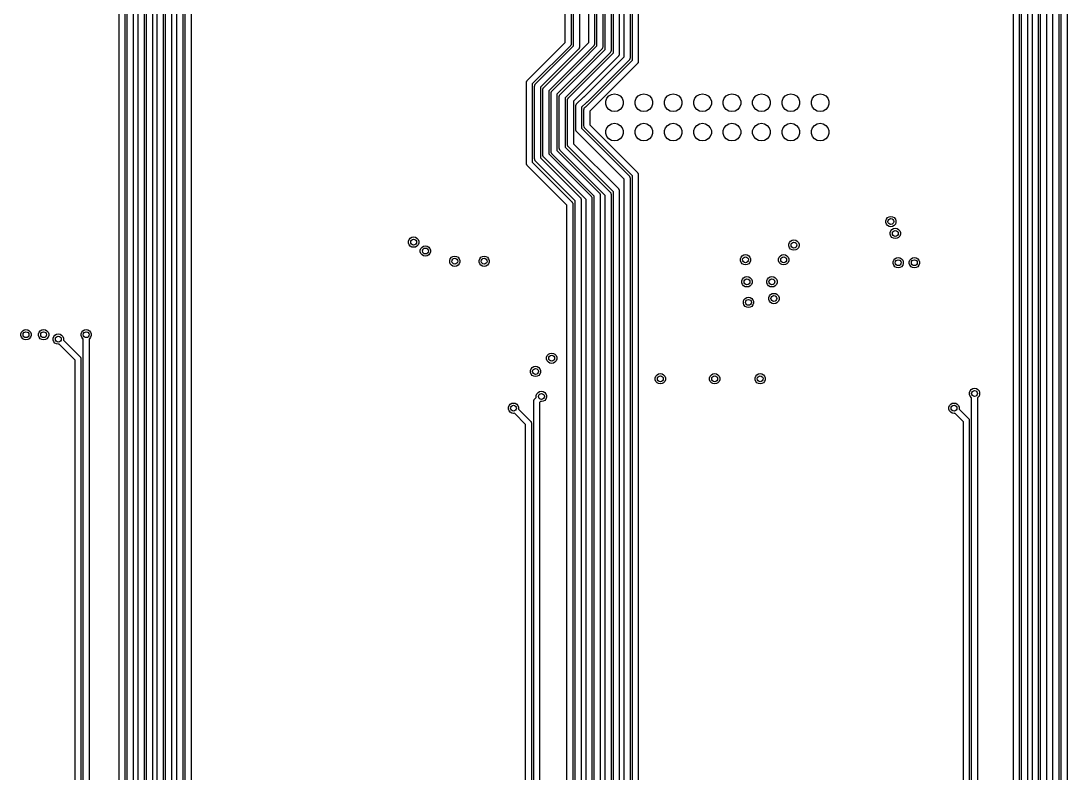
# Model space of a CAD drawing. Extents: x 25 to 346, y -457 to -16.
# Drawn here: x 164.4 to 254.9, y -229.7 to -164.6 of the extents above; entities that cross this region are included whole.
import ezdxf

# ---------------------------------------------------------------- set-up
doc = ezdxf.new("R2010")
doc.units = 0
doc.header["$MEASUREMENT"] = 0
doc.layers.add('BLACK', color=7, linetype='CONTINUOUS')

msp = doc.modelspace()

# ---------------------------------------------------------------- linework, layer by layer
at = {"layer": 'Black'}
for p, q in [((176.911, -293.053), (176.911, -35.56)), ((177.419, -35.56), (177.419, -293.053)), ((176.2, -294.881), (176.2, -36.83)), ((176.708, -36.83), (176.708, -294.881)), ((254.381, -293.053), (254.381, -42.2708)), ((254.889, -42.2708), (254.889, -293.053)), ((253.67, -328.536), (253.67, -44.479)), ((254.178, -44.3738), (254.178, -328.431)), ((177.902, -325.158), (177.902, -71.12)), ((178.41, -71.12), (178.41, -325.053)), ((178.613, -271.45), (178.613, -71.755)), ((179.121, -71.8602), (179.121, -271.45)), ((216.586, -167.748), (216.586, -102.762)), ((217.094, -102.657), (217.094, -167.853)), ((217.297, -168.043), (217.297, -102.467)), ((217.805, -102.362), (217.805, -168.148)), ((214.935, -167.113), (214.935, -103.864)), ((215.443, -103.759), (215.443, -167.218)), ((215.646, -167.408), (215.646, -103.356)), ((216.154, -103.251), (216.154, -167.513)), ((211.493, -166.511), (211.493, -122.263)), ((212.001, -122.368), (212.001, -166.617)), ((212.204, -166.806), (212.204, -123.203)), ((212.712, -123.308), (212.712, -166.911)), ((252.603, -296.037), (252.603, -152.761)), ((253.111, -152.761), (253.111, -296.037)), ((250.952, -333.438), (250.952, -154.602)), ((251.46, -154.497), (251.46, -333.333)), ((251.892, -331.838), (251.892, -154.075)), ((252.4, -153.848), (252.4, -331.733)), ((250.241, -333.733), (250.241, -154.896)), ((250.749, -154.791), (250.749, -333.733)), ((214.224, -166.798), (214.224, -157.988)), ((214.732, -157.988), (214.732, -166.903)), ((213.512, -166.504), (213.512, -158.369)), ((214.02, -158.369), (214.02, -166.609)), ((175.273, -330.149), (175.273, -160.381)), ((175.781, -160.381), (175.781, -330.044)), ((172.898, -301.371), (172.898, -162.665)), ((173.406, -162.56), (173.406, -301.371)), ((173.609, -333.565), (173.609, -162.274)), ((174.117, -162.169), (174.117, -333.46)), ((174.549, -331.965), (174.549, -162.56)), ((175.057, -162.56), (175.057, -331.86)), ((208.202, -169.802), (211.493, -166.511)), ((211.927, -166.796), (208.636, -170.087)), ((208.913, -170.097), (212.204, -166.806)), ((212.638, -167.091), (209.347, -170.382)), ((209.624, -170.392), (213.512, -166.504)), ((213.946, -166.788), (210.058, -170.676)), ((211.047, -171.001), (214.935, -167.113)), ((211.933, -166.787), (211.927, -166.796)), ((211.942, -166.78), (211.933, -166.787)), ((211.958, -166.751), (211.942, -166.78)), ((211.977, -166.724), (211.958, -166.751)), ((211.98, -166.713), (211.977, -166.724)), ((211.986, -166.703), (211.98, -166.713)), ((211.992, -166.671), (211.986, -166.703)), ((212, -166.639), (211.992, -166.671)), ((212.001, -166.617), (211.999, -166.628)), ((211.999, -166.628), (212, -166.639)), ((212.644, -167.082), (212.638, -167.091)), ((212.653, -167.074), (212.644, -167.082)), ((212.669, -167.046), (212.653, -167.074)), ((212.689, -167.018), (212.669, -167.046)), ((212.691, -167.008), (212.689, -167.018)), ((212.697, -166.998), (212.691, -167.008)), ((212.703, -166.965), (212.697, -166.998)), ((212.711, -166.933), (212.703, -166.965)), ((212.712, -166.911), (212.71, -166.922)), ((212.71, -166.922), (212.711, -166.933)), ((213.561, -167.46), (214.224, -166.798)), ((213.952, -166.779), (213.946, -166.788)), ((213.961, -166.772), (213.952, -166.779)), ((213.978, -166.743), (213.961, -166.772)), ((214.657, -167.083), (213.968, -167.772)), ((213.997, -166.716), (213.978, -166.743)), ((213.999, -166.705), (213.997, -166.716)), ((214.005, -166.696), (213.999, -166.705)), ((214.011, -166.663), (214.005, -166.696)), ((214.019, -166.631), (214.011, -166.663)), ((214.02, -166.609), (214.018, -166.62)), ((214.018, -166.62), (214.019, -166.631)), ((214.664, -167.074), (214.657, -167.083)), ((214.672, -167.067), (214.664, -167.074)), ((214.689, -167.038), (214.672, -167.067)), ((214.708, -167.011), (214.689, -167.038)), ((214.711, -167), (214.708, -167.011)), ((214.716, -166.99), (214.711, -167)), ((214.722, -166.958), (214.716, -166.99)), ((214.731, -166.926), (214.722, -166.958)), ((214.732, -166.903), (214.73, -166.914)), ((214.73, -166.914), (214.731, -166.926)), ((215.375, -167.389), (215.368, -167.398)), ((215.383, -167.382), (215.375, -167.389)), ((215.4, -167.353), (215.383, -167.382)), ((215.419, -167.326), (215.4, -167.353)), ((215.422, -167.315), (215.419, -167.326)), ((215.427, -167.305), (215.422, -167.315)), ((215.433, -167.273), (215.427, -167.305)), ((215.442, -167.241), (215.433, -167.273)), ((215.443, -167.218), (215.441, -167.229)), ((215.441, -167.229), (215.442, -167.241)), ((210.336, -170.707), (213.514, -167.528)), ((213.921, -167.84), (210.769, -170.991)), ((215.368, -167.398), (211.48, -171.286)), ((212.291, -170.762), (215.646, -167.408)), ((216.08, -167.693), (212.651, -171.122)), ((213.124, -171.21), (216.586, -167.748)), ((213.28, -172.06), (217.297, -168.043)), ((217.019, -168.033), (213.423, -171.63)), ((213.514, -167.528), (213.53, -167.505)), ((213.53, -167.505), (213.546, -167.477)), ((213.546, -167.477), (213.555, -167.47)), ((213.555, -167.47), (213.561, -167.46)), ((213.927, -167.831), (213.921, -167.84)), ((213.936, -167.824), (213.927, -167.831)), ((213.952, -167.795), (213.936, -167.824)), ((213.968, -167.772), (213.952, -167.795)), ((216.086, -167.683), (216.08, -167.693)), ((216.095, -167.676), (216.086, -167.683)), ((216.111, -167.648), (216.095, -167.676)), ((216.13, -167.62), (216.111, -167.648)), ((216.133, -167.61), (216.13, -167.62)), ((216.139, -167.6), (216.133, -167.61)), ((216.144, -167.567), (216.139, -167.6)), ((216.153, -167.535), (216.144, -167.567)), ((216.154, -167.513), (216.152, -167.524)), ((216.152, -167.524), (216.153, -167.535)), ((217.026, -168.024), (217.019, -168.033)), ((217.034, -168.017), (217.026, -168.024)), ((217.051, -167.988), (217.034, -168.017)), ((217.07, -167.961), (217.051, -167.988)), ((217.073, -167.95), (217.07, -167.961)), ((217.078, -167.94), (217.073, -167.95)), ((217.084, -167.908), (217.078, -167.94)), ((217.093, -167.876), (217.084, -167.908)), ((217.094, -167.853), (217.092, -167.864)), ((217.092, -167.864), (217.093, -167.876)), ((217.762, -168.283), (217.746, -168.311)), ((217.781, -168.255), (217.762, -168.283)), ((217.784, -168.245), (217.781, -168.255)), ((217.79, -168.235), (217.784, -168.245)), ((217.795, -168.202), (217.79, -168.235)), ((217.804, -168.17), (217.795, -168.202)), ((217.805, -168.148), (217.803, -168.159)), ((217.803, -168.159), (217.804, -168.17)), ((217.731, -168.328), (213.614, -172.444)), ((217.737, -168.318), (217.731, -168.328)), ((217.746, -168.311), (217.737, -168.318)), ((208.128, -169.982), (208.129, -169.971)), ((208.128, -176.962), (208.128, -169.982)), ((208.129, -169.96), (208.137, -169.928)), ((208.129, -169.971), (208.129, -169.96)), ((208.137, -169.928), (208.143, -169.895)), ((208.143, -169.895), (208.148, -169.886)), ((208.148, -169.886), (208.151, -169.875)), ((208.151, -169.875), (208.17, -169.848)), ((208.17, -169.848), (208.187, -169.819)), ((208.187, -169.819), (208.196, -169.812)), ((208.196, -169.812), (208.202, -169.802)), ((208.636, -170.087), (208.636, -176.857)), ((208.898, -170.113), (208.907, -170.106)), ((208.907, -170.106), (208.913, -170.097)), ((208.839, -170.277), (208.841, -170.266)), ((208.839, -176.581), (208.839, -170.277)), ((208.84, -170.255), (208.848, -170.222)), ((208.841, -170.266), (208.84, -170.255)), ((208.848, -170.222), (208.854, -170.19)), ((208.854, -170.19), (208.86, -170.18)), ((208.86, -170.18), (208.863, -170.169)), ((208.863, -170.169), (208.882, -170.142)), ((208.882, -170.142), (208.898, -170.113)), ((209.347, -170.382), (209.347, -176.476)), ((209.55, -170.571), (209.552, -170.56)), ((209.55, -176.245), (209.55, -170.571)), ((209.551, -170.549), (209.56, -170.517)), ((209.552, -170.56), (209.551, -170.549)), ((209.56, -170.517), (209.565, -170.484)), ((209.565, -170.484), (209.571, -170.475)), ((209.571, -170.475), (209.574, -170.464)), ((209.574, -170.464), (209.593, -170.437)), ((209.593, -170.437), (209.609, -170.408)), ((209.609, -170.408), (209.618, -170.401)), ((209.618, -170.401), (209.624, -170.392)), ((210.058, -170.676), (210.058, -176.14)), ((210.261, -170.886), (210.263, -170.875)), ((210.261, -175.951), (210.261, -170.886)), ((210.262, -170.864), (210.271, -170.832)), ((210.263, -170.875), (210.262, -170.864)), ((210.271, -170.832), (210.276, -170.799)), ((210.276, -170.799), (210.282, -170.79)), ((210.282, -170.79), (210.285, -170.779)), ((210.285, -170.779), (210.304, -170.752)), ((210.304, -170.752), (210.321, -170.723)), ((210.321, -170.723), (210.329, -170.716)), ((210.329, -170.716), (210.336, -170.707)), ((210.769, -170.991), (210.769, -175.846)), ((211.032, -171.018), (211.04, -171.01)), ((211.04, -171.01), (211.047, -171.001)), ((211.758, -171.296), (212.291, -170.762)), ((215.256, -171.131), (215.486, -170.998)), ((215.486, -170.998), (215.748, -170.952)), ((215.748, -170.952), (216.009, -170.998)), ((216.009, -170.998), (216.239, -171.131)), ((217.796, -171.131), (218.026, -170.998)), ((218.026, -170.998), (218.288, -170.952)), ((218.288, -170.952), (218.549, -170.998)), ((218.549, -170.998), (218.779, -171.131)), ((220.336, -171.131), (220.566, -170.998)), ((220.566, -170.998), (220.828, -170.952)), ((220.828, -170.952), (221.089, -170.998)), ((221.089, -170.998), (221.319, -171.131)), ((222.876, -171.131), (223.106, -170.998)), ((223.106, -170.998), (223.368, -170.952)), ((223.368, -170.952), (223.629, -170.998)), ((223.629, -170.998), (223.859, -171.131)), ((225.416, -171.131), (225.646, -170.998)), ((225.646, -170.998), (225.908, -170.952)), ((225.908, -170.952), (226.169, -170.998)), ((226.169, -170.998), (226.399, -171.131)), ((227.956, -171.131), (228.186, -170.998)), ((228.186, -170.998), (228.448, -170.952)), ((228.448, -170.952), (228.709, -170.998)), ((228.709, -170.998), (228.939, -171.131)), ((230.496, -171.131), (230.726, -170.998)), ((230.726, -170.998), (230.988, -170.952)), ((230.988, -170.952), (231.249, -170.998)), ((231.249, -170.998), (231.479, -171.131)), ((233.036, -171.131), (233.266, -170.998)), ((233.266, -170.998), (233.528, -170.952)), ((233.528, -170.952), (233.789, -170.998)), ((233.789, -170.998), (234.019, -171.131)), ((210.972, -171.181), (210.974, -171.17)), ((210.972, -175.656), (210.972, -171.181)), ((210.973, -171.159), (210.982, -171.127)), ((210.974, -171.17), (210.973, -171.159)), ((210.982, -171.127), (210.988, -171.094)), ((210.988, -171.094), (210.993, -171.084)), ((210.993, -171.084), (210.996, -171.073)), ((210.996, -171.073), (211.015, -171.046)), ((211.015, -171.046), (211.032, -171.018)), ((211.48, -171.286), (211.48, -175.551)), ((211.684, -171.475), (211.686, -171.464)), ((211.684, -175.362), (211.684, -171.475)), ((211.685, -171.453), (211.693, -171.421)), ((211.686, -171.464), (211.685, -171.453)), ((211.693, -171.421), (211.699, -171.389)), ((211.699, -171.389), (211.704, -171.379)), ((211.704, -171.379), (211.707, -171.368)), ((211.707, -171.368), (211.726, -171.341)), ((211.726, -171.341), (211.743, -171.312)), ((211.743, -171.312), (211.752, -171.305)), ((211.752, -171.305), (211.758, -171.296)), ((212.651, -171.122), (212.192, -171.581)), ((212.192, -171.581), (212.192, -175.256)), ((212.41, -171.918), (212.416, -171.909)), ((212.416, -171.909), (212.419, -171.898)), ((212.419, -171.898), (212.438, -171.871)), ((212.438, -171.871), (212.454, -171.842)), ((212.454, -171.842), (212.463, -171.835)), ((212.463, -171.835), (212.469, -171.826)), ((212.469, -171.826), (213.024, -171.27)), ((213.323, -171.69), (212.903, -172.111)), ((213.024, -171.27), (213.034, -171.264)), ((213.034, -171.264), (213.041, -171.255)), ((213.041, -171.255), (213.07, -171.239)), ((213.07, -171.239), (213.097, -171.22)), ((213.097, -171.22), (213.108, -171.217)), ((213.108, -171.217), (213.117, -171.211)), ((213.117, -171.211), (213.124, -171.21)), ((213.33, -171.689), (213.323, -171.69)), ((213.34, -171.683), (213.33, -171.689)), ((213.351, -171.68), (213.34, -171.683)), ((213.378, -171.661), (213.351, -171.68)), ((213.406, -171.645), (213.378, -171.661)), ((213.414, -171.636), (213.406, -171.645)), ((213.423, -171.63), (213.414, -171.636)), ((214.994, -171.584), (215.085, -171.334)), ((214.994, -171.85), (214.994, -171.584)), ((215.085, -172.099), (214.994, -171.85)), ((215.085, -171.334), (215.256, -171.131)), ((216.239, -171.131), (216.41, -171.334)), ((216.41, -171.334), (216.501, -171.584)), ((216.501, -171.85), (216.41, -172.099)), ((216.501, -171.584), (216.501, -171.85)), ((217.534, -171.584), (217.625, -171.334)), ((217.534, -171.85), (217.534, -171.584)), ((217.625, -172.099), (217.534, -171.85)), ((217.625, -171.334), (217.796, -171.131)), ((218.779, -171.131), (218.95, -171.334)), ((218.95, -171.334), (219.041, -171.584)), ((219.041, -171.85), (218.95, -172.099)), ((219.041, -171.584), (219.041, -171.85)), ((220.074, -171.584), (220.165, -171.334)), ((220.074, -171.85), (220.074, -171.584)), ((220.165, -172.099), (220.074, -171.85)), ((220.165, -171.334), (220.336, -171.131)), ((221.319, -171.131), (221.49, -171.334)), ((221.49, -171.334), (221.581, -171.584)), ((221.581, -171.85), (221.49, -172.099)), ((221.581, -171.584), (221.581, -171.85)), ((222.614, -171.584), (222.705, -171.334)), ((222.614, -171.85), (222.614, -171.584)), ((222.705, -172.099), (222.614, -171.85)), ((222.705, -171.334), (222.876, -171.131)), ((223.859, -171.131), (224.03, -171.334)), ((224.03, -171.334), (224.121, -171.584)), ((224.121, -171.85), (224.03, -172.099)), ((224.121, -171.584), (224.121, -171.85)), ((225.154, -171.584), (225.245, -171.334)), ((225.154, -171.85), (225.154, -171.584)), ((225.245, -172.099), (225.154, -171.85)), ((225.245, -171.334), (225.416, -171.131)), ((226.399, -171.131), (226.57, -171.334)), ((226.57, -171.334), (226.661, -171.584)), ((226.661, -171.85), (226.57, -172.099)), ((226.661, -171.584), (226.661, -171.85)), ((227.694, -171.584), (227.785, -171.334)), ((227.694, -171.85), (227.694, -171.584)), ((227.785, -172.099), (227.694, -171.85)), ((227.785, -171.334), (227.956, -171.131)), ((228.939, -171.131), (229.11, -171.334)), ((229.11, -171.334), (229.201, -171.584)), ((229.201, -171.85), (229.11, -172.099)), ((229.201, -171.584), (229.201, -171.85)), ((230.234, -171.584), (230.325, -171.334)), ((230.234, -171.85), (230.234, -171.584)), ((230.325, -172.099), (230.234, -171.85)), ((230.325, -171.334), (230.496, -171.131)), ((231.479, -171.131), (231.65, -171.334)), ((231.65, -171.334), (231.741, -171.584)), ((231.741, -171.85), (231.65, -172.099)), ((231.741, -171.584), (231.741, -171.85)), ((232.774, -171.584), (232.865, -171.334)), ((232.774, -171.85), (232.774, -171.584)), ((232.865, -172.099), (232.774, -171.85)), ((232.865, -171.334), (233.036, -171.131)), ((234.019, -171.131), (234.19, -171.334)), ((234.19, -171.334), (234.281, -171.584)), ((234.281, -171.85), (234.19, -172.099)), ((234.281, -171.584), (234.281, -171.85)), ((212.395, -172.005), (212.397, -171.994)), ((212.395, -174.031), (212.395, -172.005)), ((212.396, -171.983), (212.404, -171.951)), ((212.397, -171.994), (212.396, -171.983)), ((212.404, -171.951), (212.41, -171.918)), ((212.903, -172.111), (212.903, -173.925)), ((213.106, -172.3), (213.11, -172.278)), ((213.106, -173.736), (213.106, -172.3)), ((213.11, -172.256), (213.117, -172.235)), ((213.11, -172.278), (213.11, -172.256)), ((213.117, -172.235), (213.121, -172.213)), ((213.121, -172.213), (213.132, -172.194)), ((213.132, -172.194), (213.14, -172.173)), ((213.14, -172.173), (213.154, -172.156)), ((213.154, -172.156), (213.165, -172.137)), ((213.165, -172.137), (213.182, -172.122)), ((213.182, -172.122), (213.197, -172.105)), ((213.197, -172.105), (213.216, -172.094)), ((213.216, -172.094), (213.233, -172.08)), ((213.233, -172.08), (213.254, -172.072)), ((213.254, -172.072), (213.273, -172.061)), ((213.273, -172.061), (213.28, -172.06)), ((213.614, -172.444), (213.614, -173.631)), ((215.256, -172.303), (215.085, -172.099)), ((215.486, -172.435), (215.256, -172.303)), ((215.748, -172.482), (215.486, -172.435)), ((216.009, -172.435), (215.748, -172.482)), ((216.239, -172.303), (216.009, -172.435)), ((216.41, -172.099), (216.239, -172.303)), ((217.796, -172.303), (217.625, -172.099)), ((218.026, -172.435), (217.796, -172.303)), ((218.288, -172.482), (218.026, -172.435)), ((218.549, -172.435), (218.288, -172.482)), ((218.779, -172.303), (218.549, -172.435)), ((218.95, -172.099), (218.779, -172.303)), ((220.336, -172.303), (220.165, -172.099)), ((220.566, -172.435), (220.336, -172.303)), ((220.828, -172.482), (220.566, -172.435)), ((221.089, -172.435), (220.828, -172.482)), ((221.319, -172.303), (221.089, -172.435)), ((221.49, -172.099), (221.319, -172.303)), ((222.876, -172.303), (222.705, -172.099)), ((223.106, -172.435), (222.876, -172.303)), ((223.368, -172.482), (223.106, -172.435)), ((223.629, -172.435), (223.368, -172.482)), ((223.859, -172.303), (223.629, -172.435)), ((224.03, -172.099), (223.859, -172.303)), ((225.416, -172.303), (225.245, -172.099)), ((225.646, -172.435), (225.416, -172.303)), ((225.908, -172.482), (225.646, -172.435)), ((226.169, -172.435), (225.908, -172.482)), ((226.399, -172.303), (226.169, -172.435)), ((226.57, -172.099), (226.399, -172.303)), ((227.956, -172.303), (227.785, -172.099)), ((228.186, -172.435), (227.956, -172.303)), ((228.448, -172.482), (228.186, -172.435)), ((228.709, -172.435), (228.448, -172.482)), ((228.939, -172.303), (228.709, -172.435)), ((229.11, -172.099), (228.939, -172.303)), ((230.496, -172.303), (230.325, -172.099)), ((230.726, -172.435), (230.496, -172.303)), ((230.988, -172.482), (230.726, -172.435)), ((231.249, -172.435), (230.988, -172.482)), ((231.479, -172.303), (231.249, -172.435)), ((231.65, -172.099), (231.479, -172.303)), ((233.036, -172.303), (232.865, -172.099)), ((233.266, -172.435), (233.036, -172.303)), ((233.528, -172.482), (233.266, -172.435)), ((233.789, -172.435), (233.528, -172.482)), ((234.019, -172.303), (233.789, -172.435)), ((234.19, -172.099), (234.019, -172.303)), ((213.614, -173.631), (217.731, -177.747)), ((215.085, -173.874), (215.256, -173.671)), ((215.256, -173.671), (215.486, -173.538)), ((215.486, -173.538), (215.748, -173.492)), ((215.748, -173.492), (216.009, -173.538)), ((216.009, -173.538), (216.239, -173.671)), ((216.239, -173.671), (216.41, -173.874)), ((217.625, -173.874), (217.796, -173.671)), ((217.796, -173.671), (218.026, -173.538)), ((218.026, -173.538), (218.288, -173.492)), ((218.288, -173.492), (218.549, -173.538)), ((218.549, -173.538), (218.779, -173.671)), ((218.779, -173.671), (218.95, -173.874)), ((220.165, -173.874), (220.336, -173.671)), ((220.336, -173.671), (220.566, -173.538)), ((220.566, -173.538), (220.828, -173.492)), ((220.828, -173.492), (221.089, -173.538)), ((221.089, -173.538), (221.319, -173.671)), ((221.319, -173.671), (221.49, -173.874)), ((222.705, -173.874), (222.876, -173.671)), ((222.876, -173.671), (223.106, -173.538)), ((223.106, -173.538), (223.368, -173.492)), ((223.368, -173.492), (223.629, -173.538)), ((223.629, -173.538), (223.859, -173.671)), ((223.859, -173.671), (224.03, -173.874)), ((225.245, -173.874), (225.416, -173.671)), ((225.416, -173.671), (225.646, -173.538)), ((225.646, -173.538), (225.908, -173.492)), ((225.908, -173.492), (226.169, -173.538)), ((226.169, -173.538), (226.399, -173.671)), ((226.399, -173.671), (226.57, -173.874)), ((227.785, -173.874), (227.956, -173.671)), ((227.956, -173.671), (228.186, -173.538)), ((228.186, -173.538), (228.448, -173.492)), ((228.448, -173.492), (228.709, -173.538)), ((228.709, -173.538), (228.939, -173.671)), ((228.939, -173.671), (229.11, -173.874)), ((230.325, -173.874), (230.496, -173.671)), ((230.496, -173.671), (230.726, -173.538)), ((230.726, -173.538), (230.988, -173.492)), ((230.988, -173.492), (231.249, -173.538)), ((231.249, -173.538), (231.479, -173.671)), ((231.479, -173.671), (231.65, -173.874)), ((232.865, -173.874), (233.036, -173.671)), ((233.036, -173.671), (233.266, -173.538)), ((233.266, -173.538), (233.528, -173.492)), ((233.528, -173.492), (233.789, -173.538)), ((233.789, -173.538), (234.019, -173.671)), ((234.019, -173.671), (234.19, -173.874)), ((212.397, -174.042), (212.395, -174.031)), ((212.396, -174.053), (212.397, -174.042)), ((212.404, -174.085), (212.396, -174.053)), ((212.41, -174.117), (212.404, -174.085)), ((212.416, -174.127), (212.41, -174.117)), ((212.419, -174.138), (212.416, -174.127)), ((212.438, -174.165), (212.419, -174.138)), ((212.454, -174.194), (212.438, -174.165)), ((212.463, -174.201), (212.454, -174.194)), ((212.469, -174.21), (212.463, -174.201)), ((216.586, -178.327), (212.469, -174.21)), ((212.903, -173.925), (217.019, -178.042)), ((213.108, -173.747), (213.106, -173.736)), ((213.107, -173.758), (213.108, -173.747)), ((213.116, -173.79), (213.107, -173.758)), ((213.121, -173.823), (213.116, -173.79)), ((213.127, -173.833), (213.121, -173.823)), ((213.13, -173.843), (213.127, -173.833)), ((213.149, -173.871), (213.13, -173.843)), ((213.165, -173.899), (213.149, -173.871)), ((213.174, -173.906), (213.165, -173.899)), ((213.18, -173.916), (213.174, -173.906)), ((217.297, -178.032), (213.18, -173.916)), ((214.994, -174.124), (215.085, -173.874)), ((214.994, -174.39), (214.994, -174.124)), ((215.085, -174.639), (214.994, -174.39)), ((216.41, -173.874), (216.501, -174.124)), ((216.501, -174.39), (216.41, -174.639)), ((216.501, -174.124), (216.501, -174.39)), ((217.534, -174.124), (217.625, -173.874)), ((217.534, -174.39), (217.534, -174.124)), ((217.625, -174.639), (217.534, -174.39)), ((218.95, -173.874), (219.041, -174.124)), ((219.041, -174.39), (218.95, -174.639)), ((219.041, -174.124), (219.041, -174.39)), ((220.074, -174.124), (220.165, -173.874)), ((220.074, -174.39), (220.074, -174.124)), ((220.165, -174.639), (220.074, -174.39)), ((221.49, -173.874), (221.581, -174.124)), ((221.581, -174.39), (221.49, -174.639)), ((221.581, -174.124), (221.581, -174.39)), ((222.614, -174.124), (222.705, -173.874)), ((222.614, -174.39), (222.614, -174.124)), ((222.705, -174.639), (222.614, -174.39)), ((224.03, -173.874), (224.121, -174.124)), ((224.121, -174.39), (224.03, -174.639)), ((224.121, -174.124), (224.121, -174.39)), ((225.154, -174.124), (225.245, -173.874)), ((225.154, -174.39), (225.154, -174.124)), ((225.245, -174.639), (225.154, -174.39)), ((226.57, -173.874), (226.661, -174.124)), ((226.661, -174.39), (226.57, -174.639)), ((226.661, -174.124), (226.661, -174.39)), ((227.694, -174.124), (227.785, -173.874)), ((227.694, -174.39), (227.694, -174.124)), ((227.785, -174.639), (227.694, -174.39)), ((229.11, -173.874), (229.201, -174.124)), ((229.201, -174.39), (229.11, -174.639)), ((229.201, -174.124), (229.201, -174.39)), ((230.234, -174.124), (230.325, -173.874)), ((230.234, -174.39), (230.234, -174.124)), ((230.325, -174.639), (230.234, -174.39)), ((231.65, -173.874), (231.741, -174.124)), ((231.741, -174.39), (231.65, -174.639)), ((231.741, -174.124), (231.741, -174.39)), ((232.774, -174.124), (232.865, -173.874)), ((232.774, -174.39), (232.774, -174.124)), ((232.865, -174.639), (232.774, -174.39)), ((234.19, -173.874), (234.281, -174.124)), ((234.281, -174.39), (234.19, -174.639)), ((234.281, -174.124), (234.281, -174.39)), ((211.686, -175.373), (211.684, -175.362)), ((211.685, -175.384), (211.686, -175.373)), ((211.693, -175.416), (211.685, -175.384)), ((211.699, -175.448), (211.693, -175.416)), ((211.704, -175.458), (211.699, -175.448)), ((211.707, -175.469), (211.704, -175.458)), ((211.726, -175.496), (211.707, -175.469)), ((211.743, -175.525), (211.726, -175.496)), ((211.752, -175.532), (211.743, -175.525)), ((211.758, -175.541), (211.752, -175.532)), ((212.192, -175.256), (216.08, -179.144)), ((215.256, -174.843), (215.085, -174.639)), ((215.486, -174.975), (215.256, -174.843)), ((215.748, -175.022), (215.486, -174.975)), ((216.009, -174.975), (215.748, -175.022)), ((216.239, -174.843), (216.009, -174.975)), ((216.41, -174.639), (216.239, -174.843)), ((217.796, -174.843), (217.625, -174.639)), ((218.026, -174.975), (217.796, -174.843)), ((218.288, -175.022), (218.026, -174.975)), ((218.549, -174.975), (218.288, -175.022)), ((218.779, -174.843), (218.549, -174.975)), ((218.95, -174.639), (218.779, -174.843)), ((220.336, -174.843), (220.165, -174.639)), ((220.566, -174.975), (220.336, -174.843)), ((220.828, -175.022), (220.566, -174.975)), ((221.089, -174.975), (220.828, -175.022)), ((221.319, -174.843), (221.089, -174.975)), ((221.49, -174.639), (221.319, -174.843)), ((222.876, -174.843), (222.705, -174.639)), ((223.106, -174.975), (222.876, -174.843)), ((223.368, -175.022), (223.106, -174.975)), ((223.629, -174.975), (223.368, -175.022)), ((223.859, -174.843), (223.629, -174.975)), ((224.03, -174.639), (223.859, -174.843)), ((225.416, -174.843), (225.245, -174.639)), ((225.646, -174.975), (225.416, -174.843)), ((225.908, -175.022), (225.646, -174.975)), ((226.169, -174.975), (225.908, -175.022)), ((226.399, -174.843), (226.169, -174.975)), ((226.57, -174.639), (226.399, -174.843)), ((227.956, -174.843), (227.785, -174.639)), ((228.186, -174.975), (227.956, -174.843)), ((228.448, -175.022), (228.186, -174.975)), ((228.709, -174.975), (228.448, -175.022)), ((228.939, -174.843), (228.709, -174.975)), ((229.11, -174.639), (228.939, -174.843)), ((230.496, -174.843), (230.325, -174.639)), ((230.726, -174.975), (230.496, -174.843)), ((230.988, -175.022), (230.726, -174.975)), ((231.249, -174.975), (230.988, -175.022)), ((231.479, -174.843), (231.249, -174.975)), ((231.65, -174.639), (231.479, -174.843)), ((233.036, -174.843), (232.865, -174.639)), ((233.266, -174.975), (233.036, -174.843)), ((233.528, -175.022), (233.266, -174.975)), ((233.789, -174.975), (233.528, -175.022)), ((234.019, -174.843), (233.789, -174.975)), ((234.19, -174.639), (234.019, -174.843)), ((209.552, -176.256), (209.55, -176.245)), ((209.551, -176.267), (209.552, -176.256)), ((209.56, -176.3), (209.551, -176.267)), ((209.565, -176.332), (209.56, -176.3)), ((209.571, -176.342), (209.565, -176.332)), ((209.574, -176.353), (209.571, -176.342)), ((209.593, -176.38), (209.574, -176.353)), ((209.609, -176.409), (209.593, -176.38)), ((209.618, -176.416), (209.609, -176.409)), ((209.624, -176.425), (209.618, -176.416)), ((213.284, -180.084), (209.624, -176.425)), ((210.058, -176.14), (213.717, -179.8)), ((210.263, -175.962), (210.261, -175.951)), ((210.262, -175.973), (210.263, -175.962)), ((210.271, -176.005), (210.262, -175.973)), ((210.276, -176.038), (210.271, -176.005)), ((210.282, -176.047), (210.276, -176.038)), ((210.285, -176.058), (210.282, -176.047)), ((210.304, -176.085), (210.285, -176.058)), ((210.321, -176.114), (210.304, -176.085)), ((210.329, -176.121), (210.321, -176.114)), ((210.336, -176.13), (210.329, -176.121)), ((213.995, -179.79), (210.336, -176.13)), ((210.769, -175.846), (214.429, -179.505)), ((210.974, -175.667), (210.972, -175.656)), ((210.973, -175.678), (210.974, -175.667)), ((210.982, -175.71), (210.973, -175.678)), ((210.988, -175.743), (210.982, -175.71)), ((210.993, -175.753), (210.988, -175.743)), ((210.996, -175.764), (210.993, -175.753)), ((211.015, -175.791), (210.996, -175.764)), ((211.032, -175.819), (211.015, -175.791)), ((211.04, -175.827), (211.032, -175.819)), ((211.047, -175.836), (211.04, -175.827)), ((214.935, -179.724), (211.047, -175.836)), ((211.48, -175.551), (215.368, -179.439)), ((215.646, -179.429), (211.758, -175.541)), ((208.129, -176.973), (208.128, -176.962)), ((208.129, -176.984), (208.129, -176.973)), ((208.137, -177.016), (208.129, -176.984)), ((208.143, -177.049), (208.137, -177.016)), ((208.148, -177.058), (208.143, -177.049)), ((208.151, -177.069), (208.148, -177.058)), ((208.17, -177.096), (208.151, -177.069)), ((208.187, -177.125), (208.17, -177.096)), ((208.196, -177.132), (208.187, -177.125)), ((208.202, -177.141), (208.196, -177.132)), ((211.633, -180.572), (208.202, -177.141)), ((208.636, -176.857), (212.066, -180.287)), ((208.841, -176.592), (208.839, -176.581)), ((208.84, -176.603), (208.841, -176.592)), ((208.848, -176.635), (208.84, -176.603)), ((208.854, -176.668), (208.848, -176.635)), ((208.86, -176.677), (208.854, -176.668)), ((208.863, -176.688), (208.86, -176.677)), ((208.882, -176.715), (208.863, -176.688)), ((208.898, -176.744), (208.882, -176.715)), ((208.907, -176.751), (208.898, -176.744)), ((208.913, -176.76), (208.907, -176.751)), ((212.344, -180.191), (208.913, -176.76)), ((209.347, -176.476), (212.778, -179.906)), ((217.019, -178.042), (217.026, -178.051)), ((217.026, -178.051), (217.034, -178.058)), ((217.034, -178.058), (217.051, -178.087)), ((217.051, -178.087), (217.07, -178.114)), ((217.07, -178.114), (217.073, -178.125)), ((217.073, -178.125), (217.078, -178.135)), ((217.078, -178.135), (217.084, -178.167)), ((217.084, -178.167), (217.093, -178.199)), ((217.093, -178.199), (217.092, -178.211)), ((217.092, -178.211), (217.094, -178.222)), ((217.094, -178.222), (217.094, -243.164)), ((217.297, -243.354), (217.297, -178.032)), ((217.731, -177.747), (217.737, -177.757)), ((217.737, -177.757), (217.746, -177.764)), ((217.746, -177.764), (217.762, -177.792)), ((217.762, -177.792), (217.781, -177.82)), ((217.781, -177.82), (217.784, -177.83)), ((217.784, -177.83), (217.79, -177.84)), ((217.79, -177.84), (217.795, -177.873)), ((217.795, -177.873), (217.804, -177.905)), ((217.804, -177.905), (217.803, -177.916)), ((217.803, -177.916), (217.805, -177.927)), ((217.805, -177.927), (217.805, -243.459)), ((216.08, -179.144), (216.086, -179.154)), ((216.086, -179.154), (216.095, -179.161)), ((216.586, -243.059), (216.586, -178.327)), ((212.778, -179.906), (212.784, -179.916)), ((212.784, -179.916), (212.793, -179.923)), ((212.793, -179.923), (212.809, -179.951)), ((212.809, -179.951), (212.828, -179.979)), ((212.828, -179.979), (212.831, -179.989)), ((212.831, -179.989), (212.837, -179.999)), ((212.837, -179.999), (212.842, -180.032)), ((212.842, -180.032), (212.851, -180.064)), ((213.717, -179.8), (213.724, -179.809)), ((213.724, -179.809), (213.732, -179.816)), ((213.732, -179.816), (213.749, -179.845)), ((213.749, -179.845), (213.768, -179.872)), ((213.768, -179.872), (213.771, -179.883)), ((213.771, -179.883), (213.776, -179.892)), ((213.776, -179.892), (213.782, -179.925)), ((213.782, -179.925), (213.791, -179.957)), ((213.791, -179.957), (213.79, -179.968)), ((213.79, -179.968), (213.792, -179.979)), ((213.792, -179.979), (213.792, -180.518)), ((213.995, -242.104), (213.995, -179.79)), ((214.429, -179.505), (214.435, -179.514)), ((214.435, -179.514), (214.444, -179.521)), ((214.444, -179.521), (214.46, -179.55)), ((214.46, -179.55), (214.479, -179.577)), ((214.479, -179.577), (214.482, -179.588)), ((214.482, -179.588), (214.488, -179.598)), ((214.488, -179.598), (214.493, -179.63)), ((214.493, -179.63), (214.502, -179.662)), ((214.502, -179.662), (214.501, -179.674)), ((214.501, -179.674), (214.503, -179.685)), ((214.503, -179.685), (214.503, -242.209)), ((214.935, -242.17), (214.935, -179.724)), ((215.368, -179.439), (215.375, -179.448)), ((215.375, -179.448), (215.383, -179.455)), ((215.383, -179.455), (215.4, -179.484)), ((215.4, -179.484), (215.419, -179.511)), ((215.419, -179.511), (215.422, -179.522)), ((215.422, -179.522), (215.427, -179.532)), ((215.427, -179.532), (215.433, -179.564)), ((215.433, -179.564), (215.442, -179.596)), ((215.442, -179.596), (215.441, -179.608)), ((215.441, -179.608), (215.443, -179.619)), ((215.443, -179.619), (215.443, -242.275)), ((215.646, -242.465), (215.646, -179.429)), ((216.095, -179.161), (216.111, -179.189)), ((216.111, -179.189), (216.13, -179.217)), ((216.13, -179.217), (216.133, -179.227)), ((216.133, -179.227), (216.139, -179.237)), ((216.139, -179.237), (216.144, -179.27)), ((216.144, -179.27), (216.153, -179.302)), ((216.153, -179.302), (216.152, -179.313)), ((216.152, -179.313), (216.154, -179.324)), ((216.154, -179.324), (216.154, -242.57)), ((211.633, -241.449), (211.633, -180.572)), ((212.066, -180.287), (212.073, -180.297)), ((212.073, -180.297), (212.081, -180.304)), ((212.081, -180.304), (212.098, -180.332)), ((212.098, -180.332), (212.117, -180.36)), ((212.117, -180.36), (212.12, -180.37)), ((212.12, -180.37), (212.125, -180.38)), ((212.125, -180.38), (212.131, -180.413)), ((212.131, -180.413), (212.14, -180.445)), ((212.14, -180.445), (212.139, -180.456)), ((212.139, -180.456), (212.141, -180.467)), ((212.141, -180.467), (212.141, -241.554)), ((212.344, -241.744), (212.344, -180.191)), ((212.851, -180.064), (212.85, -180.075)), ((212.85, -180.075), (212.852, -180.086)), ((212.852, -180.086), (212.852, -241.849)), ((213.284, -180.518), (213.284, -180.084)), ((213.284, -241.81), (213.284, -180.518)), ((213.792, -180.518), (213.792, -241.915)), ((239.21, -181.914), (239.263, -181.768)), ((239.263, -181.768), (239.362, -181.649)), ((239.362, -181.649), (239.496, -181.572)), ((239.496, -181.572), (239.649, -181.545)), ((239.649, -181.545), (239.802, -181.572)), ((239.802, -181.572), (239.936, -181.649)), ((239.936, -181.649), (240.035, -181.768)), ((240.035, -181.768), (240.088, -181.914)), ((239.21, -182.068), (239.21, -181.914)), ((239.263, -182.214), (239.21, -182.068)), ((239.362, -182.333), (239.263, -182.214)), ((239.496, -182.41), (239.362, -182.333)), ((239.649, -182.437), (239.496, -182.41)), ((239.646, -182.791), (239.746, -182.672)), ((239.802, -182.41), (239.649, -182.437)), ((239.746, -182.672), (239.88, -182.594)), ((239.936, -182.333), (239.802, -182.41)), ((239.88, -182.594), (240.032, -182.567)), ((240.035, -182.214), (239.936, -182.333)), ((240.032, -182.567), (240.185, -182.594)), ((240.088, -182.068), (240.035, -182.214)), ((240.088, -181.914), (240.088, -182.068)), ((240.185, -182.594), (240.319, -182.672)), ((240.319, -182.672), (240.419, -182.791)), ((197.935, -183.692), (197.988, -183.546)), ((197.988, -183.546), (198.087, -183.427)), ((198.087, -183.427), (198.221, -183.35)), ((198.221, -183.35), (198.374, -183.323)), ((198.374, -183.323), (198.527, -183.35)), ((198.527, -183.35), (198.661, -183.427)), ((198.661, -183.427), (198.76, -183.546)), ((198.76, -183.546), (198.813, -183.692)), ((230.98, -183.681), (231.114, -183.604)), ((231.114, -183.604), (231.267, -183.577)), ((231.267, -183.577), (231.42, -183.604)), ((231.42, -183.604), (231.554, -183.681)), ((239.593, -182.936), (239.646, -182.791)), ((239.593, -183.091), (239.593, -182.936)), ((239.646, -183.237), (239.593, -183.091)), ((239.746, -183.355), (239.646, -183.237)), ((239.88, -183.433), (239.746, -183.355)), ((240.032, -183.46), (239.88, -183.433)), ((240.185, -183.433), (240.032, -183.46)), ((240.319, -183.355), (240.185, -183.433)), ((240.419, -183.237), (240.319, -183.355)), ((240.419, -182.791), (240.472, -182.936)), ((240.472, -183.091), (240.419, -183.237)), ((240.472, -182.936), (240.472, -183.091)), ((197.935, -183.846), (197.935, -183.692)), ((197.988, -183.992), (197.935, -183.846)), ((198.087, -184.111), (197.988, -183.992)), ((198.221, -184.188), (198.087, -184.111)), ((198.374, -184.215), (198.221, -184.188)), ((198.527, -184.188), (198.374, -184.215)), ((198.661, -184.111), (198.527, -184.188)), ((198.76, -183.992), (198.661, -184.111)), ((198.813, -183.846), (198.76, -183.992)), ((198.813, -183.692), (198.813, -183.846)), ((198.951, -184.454), (199.004, -184.308)), ((198.951, -184.608), (198.951, -184.454)), ((199.004, -184.308), (199.103, -184.189)), ((199.103, -184.189), (199.237, -184.112)), ((199.237, -184.112), (199.39, -184.085)), ((199.39, -184.085), (199.543, -184.112)), ((199.543, -184.112), (199.677, -184.189)), ((199.677, -184.189), (199.776, -184.308)), ((199.776, -184.308), (199.829, -184.454)), ((199.829, -184.454), (199.829, -184.608)), ((230.828, -183.946), (230.881, -183.8)), ((230.828, -184.1), (230.828, -183.946)), ((230.881, -184.246), (230.828, -184.1)), ((230.881, -183.8), (230.98, -183.681)), ((230.98, -184.365), (230.881, -184.246)), ((231.114, -184.442), (230.98, -184.365)), ((231.267, -184.469), (231.114, -184.442)), ((231.42, -184.442), (231.267, -184.469)), ((231.554, -184.365), (231.42, -184.442)), ((231.554, -183.681), (231.653, -183.8)), ((231.653, -184.246), (231.554, -184.365)), ((231.653, -183.8), (231.706, -183.946)), ((231.706, -184.1), (231.653, -184.246)), ((231.706, -183.946), (231.706, -184.1)), ((199.004, -184.754), (198.951, -184.608)), ((199.103, -184.873), (199.004, -184.754)), ((199.237, -184.95), (199.103, -184.873)), ((199.39, -184.977), (199.237, -184.95)), ((199.543, -184.95), (199.39, -184.977)), ((199.677, -184.873), (199.543, -184.95)), ((199.776, -184.754), (199.677, -184.873)), ((199.829, -184.608), (199.776, -184.754)), ((201.491, -185.343), (201.544, -185.197)), ((201.491, -185.497), (201.491, -185.343)), ((201.544, -185.197), (201.643, -185.078)), ((201.643, -185.078), (201.777, -185.001)), ((201.777, -185.001), (201.93, -184.974)), ((201.93, -184.974), (202.083, -185.001)), ((202.083, -185.001), (202.217, -185.078)), ((202.217, -185.078), (202.316, -185.197)), ((202.316, -185.197), (202.369, -185.343)), ((202.369, -185.343), (202.369, -185.497)), ((204.031, -185.343), (204.084, -185.197)), ((204.031, -185.497), (204.031, -185.343)), ((204.084, -185.197), (204.183, -185.078)), ((204.183, -185.078), (204.317, -185.001)), ((204.317, -185.001), (204.47, -184.974)), ((204.47, -184.974), (204.623, -185.001)), ((204.623, -185.001), (204.757, -185.078)), ((204.757, -185.078), (204.856, -185.197)), ((204.856, -185.197), (204.909, -185.343)), ((204.909, -185.343), (204.909, -185.497)), ((226.637, -185.216), (226.69, -185.07)), ((226.637, -185.37), (226.637, -185.216)), ((226.69, -185.516), (226.637, -185.37)), ((226.69, -185.07), (226.789, -184.951)), ((226.789, -184.951), (226.923, -184.874)), ((226.923, -184.874), (227.076, -184.847)), ((227.076, -184.847), (227.229, -184.874)), ((227.229, -184.874), (227.363, -184.951)), ((227.363, -184.951), (227.462, -185.07)), ((227.462, -185.07), (227.515, -185.216)), ((227.515, -185.37), (227.462, -185.516)), ((227.515, -185.216), (227.515, -185.37)), ((229.939, -185.216), (229.992, -185.07)), ((229.939, -185.37), (229.939, -185.216)), ((229.992, -185.516), (229.939, -185.37)), ((229.992, -185.07), (230.091, -184.951)), ((230.091, -184.951), (230.225, -184.874)), ((230.225, -184.874), (230.378, -184.847)), ((230.378, -184.847), (230.531, -184.874)), ((230.531, -184.874), (230.665, -184.951)), ((230.665, -184.951), (230.764, -185.07)), ((230.764, -185.07), (230.817, -185.216)), ((230.817, -185.37), (230.764, -185.516)), ((230.817, -185.216), (230.817, -185.37)), ((239.845, -185.47), (239.898, -185.324)), ((239.845, -185.624), (239.845, -185.47)), ((239.898, -185.324), (239.997, -185.205)), ((239.997, -185.205), (240.131, -185.128)), ((240.131, -185.128), (240.284, -185.101)), ((240.284, -185.101), (240.437, -185.128)), ((240.437, -185.128), (240.571, -185.205)), ((240.571, -185.205), (240.67, -185.324)), ((240.67, -185.324), (240.723, -185.47)), ((240.723, -185.47), (240.723, -185.624)), ((241.242, -185.47), (241.295, -185.324)), ((241.242, -185.624), (241.242, -185.47)), ((241.295, -185.324), (241.394, -185.205)), ((241.394, -185.205), (241.528, -185.128)), ((241.528, -185.128), (241.681, -185.101)), ((241.681, -185.101), (241.834, -185.128)), ((241.834, -185.128), (241.968, -185.205)), ((241.968, -185.205), (242.067, -185.324)), ((242.067, -185.324), (242.12, -185.47)), ((242.12, -185.47), (242.12, -185.624)), ((201.544, -185.643), (201.491, -185.497)), ((201.643, -185.762), (201.544, -185.643)), ((201.777, -185.839), (201.643, -185.762)), ((201.93, -185.866), (201.777, -185.839)), ((202.083, -185.839), (201.93, -185.866)), ((202.217, -185.762), (202.083, -185.839)), ((202.316, -185.643), (202.217, -185.762)), ((202.369, -185.497), (202.316, -185.643)), ((204.084, -185.643), (204.031, -185.497)), ((204.183, -185.762), (204.084, -185.643)), ((204.317, -185.839), (204.183, -185.762)), ((204.47, -185.866), (204.317, -185.839)), ((204.623, -185.839), (204.47, -185.866)), ((204.757, -185.762), (204.623, -185.839)), ((204.856, -185.643), (204.757, -185.762)), ((204.909, -185.497), (204.856, -185.643)), ((226.789, -185.635), (226.69, -185.516)), ((226.923, -185.712), (226.789, -185.635)), ((227.076, -185.739), (226.923, -185.712)), ((227.229, -185.712), (227.076, -185.739)), ((227.363, -185.635), (227.229, -185.712)), ((227.462, -185.516), (227.363, -185.635)), ((230.091, -185.635), (229.992, -185.516)), ((230.225, -185.712), (230.091, -185.635)), ((230.378, -185.739), (230.225, -185.712)), ((230.531, -185.712), (230.378, -185.739)), ((230.665, -185.635), (230.531, -185.712)), ((230.764, -185.516), (230.665, -185.635)), ((239.898, -185.77), (239.845, -185.624)), ((239.997, -185.889), (239.898, -185.77)), ((240.131, -185.966), (239.997, -185.889)), ((240.284, -185.993), (240.131, -185.966)), ((240.437, -185.966), (240.284, -185.993)), ((240.571, -185.889), (240.437, -185.966)), ((240.67, -185.77), (240.571, -185.889)), ((240.723, -185.624), (240.67, -185.77)), ((241.295, -185.77), (241.242, -185.624)), ((241.394, -185.889), (241.295, -185.77)), ((241.528, -185.966), (241.394, -185.889)), ((241.681, -185.993), (241.528, -185.966)), ((241.834, -185.966), (241.681, -185.993)), ((241.968, -185.889), (241.834, -185.966)), ((242.067, -185.77), (241.968, -185.889)), ((242.12, -185.624), (242.067, -185.77)), ((226.764, -187.121), (226.817, -186.975)), ((226.764, -187.275), (226.764, -187.121)), ((226.817, -187.421), (226.764, -187.275)), ((226.817, -186.975), (226.916, -186.856)), ((226.916, -186.856), (227.05, -186.779)), ((227.05, -186.779), (227.203, -186.752)), ((227.203, -186.752), (227.356, -186.779)), ((227.356, -186.779), (227.49, -186.856)), ((227.49, -186.856), (227.589, -186.975)), ((227.589, -186.975), (227.642, -187.121)), ((227.642, -187.275), (227.589, -187.421)), ((227.642, -187.121), (227.642, -187.275)), ((228.923, -187.121), (228.976, -186.975)), ((228.923, -187.275), (228.923, -187.121)), ((228.976, -187.421), (228.923, -187.275)), ((228.976, -186.975), (229.075, -186.856)), ((229.075, -186.856), (229.209, -186.779)), ((229.209, -186.779), (229.362, -186.752)), ((229.362, -186.752), (229.515, -186.779)), ((229.515, -186.779), (229.649, -186.856)), ((229.649, -186.856), (229.748, -186.975)), ((229.748, -186.975), (229.801, -187.121)), ((229.801, -187.275), (229.748, -187.421)), ((229.801, -187.121), (229.801, -187.275)), ((226.916, -187.54), (226.817, -187.421)), ((227.05, -187.617), (226.916, -187.54)), ((227.203, -187.644), (227.05, -187.617)), ((227.356, -187.617), (227.203, -187.644)), ((227.49, -187.54), (227.356, -187.617)), ((227.589, -187.421), (227.49, -187.54)), ((229.075, -187.54), (228.976, -187.421)), ((229.209, -187.617), (229.075, -187.54)), ((229.362, -187.644), (229.209, -187.617)), ((229.515, -187.617), (229.362, -187.644)), ((229.382, -188.221), (229.534, -188.194)), ((229.649, -187.54), (229.515, -187.617)), ((229.534, -188.194), (229.687, -188.221)), ((229.748, -187.421), (229.649, -187.54)), ((226.891, -188.899), (226.944, -188.753)), ((226.891, -189.053), (226.891, -188.899)), ((226.944, -189.199), (226.891, -189.053)), ((226.944, -188.753), (227.043, -188.634)), ((227.043, -188.634), (227.177, -188.557)), ((227.177, -188.557), (227.33, -188.53)), ((227.33, -188.53), (227.483, -188.557)), ((227.483, -188.557), (227.617, -188.634)), ((227.617, -188.634), (227.716, -188.753)), ((227.716, -188.753), (227.769, -188.899)), ((227.769, -189.053), (227.716, -189.199)), ((227.769, -188.899), (227.769, -189.053)), ((229.095, -188.563), (229.148, -188.417)), ((229.095, -188.718), (229.095, -188.563)), ((229.148, -188.863), (229.095, -188.718)), ((229.148, -188.417), (229.248, -188.299)), ((229.248, -188.982), (229.148, -188.863)), ((229.248, -188.299), (229.382, -188.221)), ((229.382, -189.06), (229.248, -188.982)), ((229.534, -189.087), (229.382, -189.06)), ((229.687, -189.06), (229.534, -189.087)), ((229.687, -188.221), (229.821, -188.299)), ((229.821, -188.982), (229.687, -189.06)), ((229.821, -188.299), (229.921, -188.417)), ((229.921, -188.863), (229.821, -188.982)), ((229.921, -188.417), (229.974, -188.563)), ((229.974, -188.718), (229.921, -188.863)), ((229.974, -188.563), (229.974, -188.718)), ((227.043, -189.318), (226.944, -189.199)), ((227.177, -189.395), (227.043, -189.318)), ((227.33, -189.422), (227.177, -189.395)), ((227.483, -189.395), (227.33, -189.422)), ((227.617, -189.318), (227.483, -189.395)), ((227.716, -189.199), (227.617, -189.318)), ((164.407, -191.693), (164.46, -191.547)), ((164.407, -191.847), (164.407, -191.693)), ((164.46, -191.547), (164.559, -191.428)), ((164.559, -191.428), (164.693, -191.351)), ((164.693, -191.351), (164.846, -191.324)), ((164.846, -191.324), (164.999, -191.351)), ((164.999, -191.351), (165.133, -191.428)), ((165.133, -191.428), (165.232, -191.547)), ((165.232, -191.547), (165.285, -191.693)), ((165.285, -191.693), (165.285, -191.847)), ((165.931, -191.693), (165.984, -191.547)), ((165.931, -191.847), (165.931, -191.693)), ((165.984, -191.547), (166.083, -191.428)), ((166.083, -191.428), (166.217, -191.351)), ((166.217, -191.351), (166.37, -191.324)), ((166.37, -191.324), (166.523, -191.351)), ((166.523, -191.351), (166.657, -191.428)), ((166.657, -191.428), (166.756, -191.547)), ((166.756, -191.547), (166.809, -191.693)), ((166.809, -191.693), (166.809, -191.847)), ((167.254, -191.928), (167.353, -191.809)), ((167.353, -191.809), (167.487, -191.732)), ((167.487, -191.732), (167.64, -191.705)), ((167.64, -191.705), (167.793, -191.732)), ((167.793, -191.732), (167.927, -191.809)), ((167.927, -191.809), (168.026, -191.928)), ((169.614, -191.693), (169.667, -191.547)), ((169.614, -191.847), (169.614, -191.693)), ((169.667, -191.547), (169.766, -191.428)), ((169.766, -191.428), (169.9, -191.351)), ((169.9, -191.351), (170.053, -191.324)), ((170.053, -191.324), (170.206, -191.351)), ((170.206, -191.351), (170.34, -191.428)), ((170.34, -191.428), (170.439, -191.547)), ((170.439, -191.547), (170.492, -191.693)), ((170.492, -191.693), (170.492, -191.847)), ((164.46, -191.993), (164.407, -191.847)), ((164.559, -192.112), (164.46, -191.993)), ((164.693, -192.189), (164.559, -192.112)), ((164.846, -192.216), (164.693, -192.189)), ((164.999, -192.189), (164.846, -192.216)), ((165.133, -192.112), (164.999, -192.189)), ((165.232, -191.993), (165.133, -192.112)), ((165.285, -191.847), (165.232, -191.993)), ((165.984, -191.993), (165.931, -191.847)), ((166.083, -192.112), (165.984, -191.993)), ((166.217, -192.189), (166.083, -192.112)), ((166.37, -192.216), (166.217, -192.189)), ((166.523, -192.189), (166.37, -192.216)), ((166.657, -192.112), (166.523, -192.189)), ((166.756, -191.993), (166.657, -192.112)), ((166.809, -191.847), (166.756, -191.993)), ((167.201, -192.074), (167.254, -191.928)), ((167.201, -192.228), (167.201, -192.074)), ((167.254, -192.374), (167.201, -192.228)), ((167.353, -192.493), (167.254, -192.374)), ((167.487, -192.57), (167.353, -192.493)), ((167.64, -192.597), (167.487, -192.57)), ((167.714, -192.584), (167.64, -192.597)), ((169.088, -193.958), (167.714, -192.584)), ((168.026, -191.928), (168.079, -192.074)), ((168.079, -192.074), (168.079, -192.228)), ((168.079, -192.228), (168.079, -192.23)), ((168.079, -192.23), (169.521, -193.673)), ((169.667, -191.993), (169.614, -191.847)), ((169.766, -192.112), (169.667, -191.993)), ((169.799, -192.131), (169.766, -192.112)), ((169.799, -235.204), (169.799, -192.131)), ((170.34, -192.112), (170.307, -192.131)), ((170.307, -192.131), (170.307, -235.204)), ((170.439, -191.993), (170.34, -192.112)), ((170.492, -191.847), (170.439, -191.993)), ((209.873, -193.725), (209.926, -193.579)), ((209.926, -193.579), (210.025, -193.46)), ((210.025, -193.46), (210.159, -193.383)), ((210.159, -193.383), (210.312, -193.356)), ((210.312, -193.356), (210.465, -193.383)), ((210.465, -193.383), (210.599, -193.46)), ((210.599, -193.46), (210.698, -193.579)), ((210.698, -193.579), (210.751, -193.725)), ((169.088, -234.921), (169.088, -193.958)), ((169.521, -193.673), (169.528, -193.682)), ((169.528, -193.682), (169.536, -193.69)), ((169.536, -193.69), (169.553, -193.718)), ((169.553, -193.718), (169.572, -193.745)), ((169.572, -193.745), (169.575, -193.756)), ((169.575, -193.756), (169.58, -193.766)), ((169.58, -193.766), (169.586, -193.799)), ((169.586, -193.799), (169.595, -193.831)), ((169.595, -193.831), (169.594, -193.842)), ((169.594, -193.842), (169.596, -193.853)), ((169.596, -193.853), (169.596, -235.026)), ((208.628, -194.603), (208.762, -194.526)), ((208.762, -194.526), (208.915, -194.499)), ((208.915, -194.499), (209.068, -194.526)), ((209.068, -194.526), (209.202, -194.603)), ((209.873, -193.879), (209.873, -193.725)), ((209.926, -194.025), (209.873, -193.879)), ((210.025, -194.144), (209.926, -194.025)), ((210.159, -194.221), (210.025, -194.144)), ((210.312, -194.248), (210.159, -194.221)), ((210.465, -194.221), (210.312, -194.248)), ((210.599, -194.144), (210.465, -194.221)), ((210.698, -194.025), (210.599, -194.144)), ((210.751, -193.879), (210.698, -194.025)), ((210.751, -193.725), (210.751, -193.879)), ((208.476, -194.868), (208.529, -194.722)), ((208.476, -195.022), (208.476, -194.868)), ((208.529, -195.168), (208.476, -195.022)), ((208.529, -194.722), (208.628, -194.603)), ((208.628, -195.287), (208.529, -195.168)), ((208.762, -195.364), (208.628, -195.287)), ((208.915, -195.391), (208.762, -195.364)), ((209.068, -195.364), (208.915, -195.391)), ((209.202, -195.287), (209.068, -195.364)), ((209.202, -194.603), (209.301, -194.722)), ((209.301, -195.168), (209.202, -195.287)), ((209.301, -194.722), (209.354, -194.868)), ((209.354, -195.022), (209.301, -195.168)), ((209.354, -194.868), (209.354, -195.022)), ((219.271, -195.503), (219.324, -195.357)), ((219.324, -195.357), (219.423, -195.238)), ((219.423, -195.238), (219.557, -195.161)), ((219.557, -195.161), (219.71, -195.134)), ((219.71, -195.134), (219.863, -195.161)), ((219.863, -195.161), (219.997, -195.238)), ((219.997, -195.238), (220.096, -195.357)), ((220.096, -195.357), (220.149, -195.503)), ((223.97, -195.503), (224.023, -195.357)), ((224.023, -195.357), (224.122, -195.238)), ((224.122, -195.238), (224.256, -195.161)), ((224.256, -195.161), (224.409, -195.134)), ((224.409, -195.134), (224.562, -195.161)), ((224.562, -195.161), (224.696, -195.238)), ((224.696, -195.238), (224.795, -195.357)), ((224.795, -195.357), (224.848, -195.503)), ((227.907, -195.503), (227.96, -195.357)), ((227.96, -195.357), (228.059, -195.238)), ((228.059, -195.238), (228.193, -195.161)), ((228.193, -195.161), (228.346, -195.134)), ((228.346, -195.134), (228.499, -195.161)), ((228.499, -195.161), (228.633, -195.238)), ((228.633, -195.238), (228.732, -195.357)), ((228.732, -195.357), (228.785, -195.503)), ((219.271, -195.657), (219.271, -195.503)), ((219.324, -195.803), (219.271, -195.657)), ((219.423, -195.922), (219.324, -195.803)), ((219.557, -195.999), (219.423, -195.922)), ((219.71, -196.026), (219.557, -195.999)), ((219.863, -195.999), (219.71, -196.026)), ((219.997, -195.922), (219.863, -195.999)), ((220.096, -195.803), (219.997, -195.922)), ((220.149, -195.657), (220.096, -195.803)), ((220.149, -195.503), (220.149, -195.657)), ((223.97, -195.657), (223.97, -195.503)), ((224.023, -195.803), (223.97, -195.657)), ((224.122, -195.922), (224.023, -195.803)), ((224.256, -195.999), (224.122, -195.922)), ((224.409, -196.026), (224.256, -195.999)), ((224.562, -195.999), (224.409, -196.026)), ((224.696, -195.922), (224.562, -195.999)), ((224.795, -195.803), (224.696, -195.922)), ((224.848, -195.657), (224.795, -195.803)), ((224.848, -195.503), (224.848, -195.657)), ((227.907, -195.657), (227.907, -195.503)), ((227.96, -195.803), (227.907, -195.657)), ((228.059, -195.922), (227.96, -195.803)), ((228.193, -195.999), (228.059, -195.922)), ((228.346, -196.026), (228.193, -195.999)), ((228.499, -195.999), (228.346, -196.026)), ((228.633, -195.922), (228.499, -195.999)), ((228.732, -195.803), (228.633, -195.922)), ((228.785, -195.657), (228.732, -195.803)), ((228.785, -195.503), (228.785, -195.657)), ((208.837, -197.331), (208.984, -197.183)), ((208.984, -197.027), (209.037, -196.881)), ((208.984, -197.181), (208.984, -197.027)), ((208.984, -197.183), (208.984, -197.181)), ((209.037, -196.881), (209.136, -196.762)), ((209.136, -196.762), (209.27, -196.685)), ((209.27, -196.685), (209.423, -196.658)), ((209.423, -196.658), (209.576, -196.685)), ((209.576, -196.685), (209.71, -196.762)), ((209.71, -196.762), (209.809, -196.881)), ((209.809, -196.881), (209.862, -197.027)), ((209.862, -197.181), (209.809, -197.327)), ((209.862, -197.027), (209.862, -197.181)), ((246.449, -196.773), (246.502, -196.627)), ((246.449, -196.927), (246.449, -196.773)), ((246.502, -197.073), (246.449, -196.927)), ((246.502, -196.627), (246.601, -196.508)), ((246.601, -197.192), (246.502, -197.073)), ((246.601, -196.508), (246.735, -196.431)), ((246.634, -197.211), (246.601, -197.192)), ((246.634, -298.196), (246.634, -197.211)), ((246.735, -196.431), (246.888, -196.404)), ((246.888, -196.404), (247.041, -196.431)), ((247.041, -196.431), (247.175, -196.508)), ((247.175, -197.192), (247.142, -197.211)), ((247.142, -197.211), (247.142, -298.091)), ((247.175, -196.508), (247.274, -196.627)), ((247.274, -197.073), (247.175, -197.192)), ((247.274, -196.627), (247.327, -196.773)), ((247.327, -196.927), (247.274, -197.073)), ((247.327, -196.773), (247.327, -196.927)), ((206.571, -198.043), (206.624, -197.897)), ((206.571, -198.197), (206.571, -198.043)), ((206.624, -197.897), (206.723, -197.778)), ((206.723, -197.778), (206.857, -197.701)), ((206.857, -197.701), (207.01, -197.674)), ((207.01, -197.674), (207.163, -197.701)), ((207.163, -197.701), (207.297, -197.778)), ((207.297, -197.778), (207.396, -197.897)), ((207.396, -197.897), (207.449, -198.043)), ((207.449, -198.043), (207.449, -198.197)), ((208.763, -197.51), (208.765, -197.499)), ((208.763, -231.456), (208.763, -197.51)), ((208.764, -197.488), (208.772, -197.456)), ((208.765, -197.499), (208.764, -197.488)), ((208.772, -197.456), (208.778, -197.424)), ((208.778, -197.424), (208.784, -197.414)), ((208.784, -197.414), (208.786, -197.403)), ((208.786, -197.403), (208.805, -197.376)), ((208.805, -197.376), (208.822, -197.347)), ((208.822, -197.347), (208.831, -197.34)), ((208.831, -197.34), (208.837, -197.331)), ((209.349, -197.537), (209.271, -197.616)), ((209.271, -197.616), (209.271, -231.562)), ((209.423, -197.55), (209.349, -197.537)), ((209.576, -197.523), (209.423, -197.55)), ((209.71, -197.446), (209.576, -197.523)), ((209.809, -197.327), (209.71, -197.446)), ((244.671, -198.043), (244.724, -197.897)), ((244.671, -198.197), (244.671, -198.043)), ((244.724, -197.897), (244.823, -197.778)), ((244.823, -197.778), (244.957, -197.701)), ((244.957, -197.701), (245.11, -197.674)), ((245.11, -197.674), (245.263, -197.701)), ((245.263, -197.701), (245.397, -197.778)), ((245.397, -197.778), (245.496, -197.897)), ((245.496, -197.897), (245.549, -198.043)), ((245.549, -198.043), (245.549, -198.197)), ((206.624, -198.343), (206.571, -198.197)), ((206.723, -198.462), (206.624, -198.343)), ((206.857, -198.539), (206.723, -198.462)), ((207.01, -198.566), (206.857, -198.539)), ((207.084, -198.553), (207.01, -198.566)), ((208.051, -199.521), (207.084, -198.553)), ((207.449, -198.197), (207.449, -198.199)), ((207.449, -198.199), (208.485, -199.236)), ((244.724, -198.343), (244.671, -198.197)), ((244.823, -198.462), (244.724, -198.343)), ((244.957, -198.539), (244.823, -198.462)), ((245.11, -198.566), (244.957, -198.539)), ((245.184, -198.553), (245.11, -198.566)), ((245.923, -199.292), (245.184, -198.553)), ((245.549, -198.197), (245.549, -198.199)), ((245.549, -198.199), (246.356, -199.007)), ((246.356, -199.007), (246.363, -199.016)), ((246.363, -199.016), (246.371, -199.024)), ((246.371, -199.024), (246.388, -199.052)), ((246.388, -199.052), (246.407, -199.079)), ((208.051, -200.279), (208.051, -199.521)), ((208.485, -199.236), (208.491, -199.245)), ((208.491, -199.245), (208.5, -199.252)), ((208.5, -199.252), (208.517, -199.281)), ((208.517, -199.281), (208.536, -199.308)), ((208.536, -199.308), (208.538, -199.319)), ((208.538, -199.319), (208.544, -199.329)), ((208.544, -199.329), (208.55, -199.361)), ((208.55, -199.361), (208.558, -199.393)), ((208.558, -199.393), (208.557, -199.404)), ((208.557, -199.404), (208.559, -199.415)), ((208.559, -199.415), (208.559, -200.279)), ((245.923, -199.898), (245.923, -199.292)), ((245.923, -298.491), (245.923, -199.898)), ((246.407, -199.079), (246.41, -199.09)), ((246.41, -199.09), (246.415, -199.1)), ((246.415, -199.1), (246.421, -199.133)), ((246.421, -199.133), (246.43, -199.165)), ((246.43, -199.165), (246.429, -199.176)), ((246.429, -199.176), (246.431, -199.187)), ((246.431, -199.187), (246.431, -199.898)), ((246.431, -199.898), (246.431, -298.385)), ((208.051, -231.162), (208.051, -200.279)), ((208.559, -200.279), (208.559, -231.267))]:
    msp.add_line(p, q, dxfattribs=at)
for centre in [(239.649, -181.991), (240.032, -183.014), (198.374, -183.769), (199.39, -184.531), (231.267, -184.023), (201.93, -185.42), (204.47, -185.42), (227.076, -185.293), (230.378, -185.293), (240.284, -185.547), (241.681, -185.547), (227.203, -187.198), (229.362, -187.198), (227.33, -188.976), (229.534, -188.64), (164.846, -191.77), (166.37, -191.77), (170.053, -191.77), (167.64, -192.151), (210.312, -193.802), (208.915, -194.945), (219.71, -195.58), (224.409, -195.58), (228.346, -195.58), (209.423, -197.104), (246.888, -196.85), (207.01, -198.12), (245.11, -198.12)]:
    msp.add_circle(centre, 0.254, dxfattribs=at)

doc.saveas('drawing.dxf')
